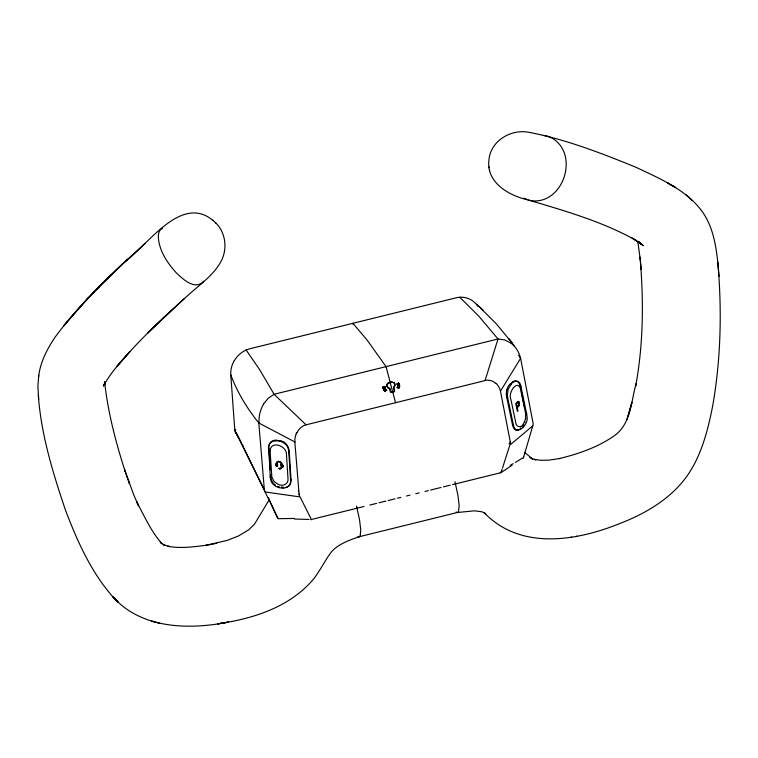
<?xml version="1.0" encoding="UTF-8"?>
<svg xmlns="http://www.w3.org/2000/svg" width="758" height="758" viewBox="0 0 758 758"><rect width="100%" height="100%" fill="white"/><g stroke="black" fill="none" stroke-linecap="round" stroke-linejoin="round"><path stroke-width="1.14" d="M104.86 382.155L104.85 384.477L104.595 382.307M277.134 463.981L277.125 464.199A13.17 10.347 40.6 0 0 277.153 464.559L277.22 465.289M282.573 466.634L282.497 465.554A7.21 5.657 40.6 0 0 282.469 465.289L282.459 465.223M519.41 403.265L519.353 404.781A1.829 1.014 -78.3 0 1 519.059 405.644L518.927 405.871M278.849 468.33L280.043 468.141M38.573 377.313C39.937 362.722 46.996 349.277 55.012 337.272C76.103 308.686 101.572 283.615 127.429 259.397C104.917 280.214 83.276 302.054 63.805 325.769L88.686 297.477L86.289 300.073L99.402 286.382L97.033 288.826L127.429 259.397M38.734 375.248L37.9 386.078L38.686 399.504M104.727 382.004L104.291 385.026L104.964 382.496L103.41 386.135C110.185 373.201 120.408 362.495 129.902 351.541L116.798 366.607C138.051 341.28 162.07 318.445 186.743 296.492C198.331 285.567 212.543 276.424 220.559 262.23C227.798 249.752 226.036 232.697 215.452 222.644M276.727 463.337L277.532 461.963M510.286 443.487L510.38 443.098A3.184 2.634 -8.6 0 0 510.39 442.435L510.248 441.649M501.597 471.012L501.512 471.343M501.635 470.841L502.203 468.946M276.746 463.242L277.39 462.086M523.863 456.344L532.77 425.844A7.883 6.358 12.7 0 0 533.016 422.879L520.604 358.335L518.69 355.369M523.787 456.619L523.541 457.368A3.146 0.995 -89 0 1 522.632 458.476M628.297 415.659L631.935 402.28L626.838 419.752M502.582 467.781L509.85 445.117L532.77 425.844M280.109 469.012L279.456 468.7M385.31 391.479L385.377 391.336A4.358 4.273 51.2 0 1 383.292 386.523M296.179 433.775L296.776 432.505M520.604 358.335L500.47 391.156L510.276 441.781M263.576 403.929L268.275 398.244L274.093 394.283L498.006 338.987L504.582 339.887L510.636 342.91M282.544 466.748L281.654 466.805M268.559 500.839L254.48 524.195L248.662 529.842L238.505 535.953L227.428 540.321L205.863 545.362L216.722 543.306M518.775 406.099L519.135 405.653A1.829 1.014 -78.3 0 0 519.429 404.791M268.465 448.831C267.565 436.674 286.676 439.46 288.315 449.153A13.057 10.64 33.6 0 1 288.779 451.702L290.579 480.041C291.479 492.198 272.368 489.422 270.729 479.719A13.057 10.64 33.6 0 1 270.265 477.17L268.825 448.423L270.208 469.647M275.836 440.843L276.319 440.313L280.754 440.9A7.125 5.941 34 0 1 283.956 442.094L284.326 442.321A9.068 7.561 34 0 1 286.533 444.377A12.128 9.977 35.4 0 1 289.111 451.209M280.252 441.459L280.754 440.9M288.779 451.702L289.215 451.218L291.034 479.53A11.702 9.342 33.1 0 1 289.253 485.584M270.265 477.17L270.597 474.906M278.792 487.413L279.314 486.816M283.198 488.029L283.492 487.318M290.579 480.041L291.034 479.53M518.586 406.44L517.269 407.662L518.008 410.874L517.401 411.386L515.753 403.521L517.354 402.034A5.912 3.278 -78.3 0 1 517.913 401.484L518.851 401.56M518.197 405.719L517.07 406.733L516.482 403.929L517.591 402.915A3.904 2.16 -78.3 0 1 518.102 402.479A1.743 0.966 -78.3 0 1 518.747 404.497M171.412 310.354L147.744 332.933L184.497 298.425M511.015 384.467L508.154 389.195L507.358 395.051A13.057 7.968 -74.3 0 0 507.67 397.637L513.403 425.011C515.99 437.394 529.34 424.063 526.971 416.436A13.057 7.968 -74.3 0 0 526.668 413.849L520.935 386.476C520.737 380.8 513.735 379.133 511.015 384.467L510.011 384.278A7.04 4.472 -75.3 0 0 508.286 386.372L507.718 387.49A9.2 5.827 -75.3 0 0 506.894 389.953M145.005 243.498L125.136 261.501C148.151 245.204 183.142 190.438 216.068 223.222M520.329 428.289L520.831 427.872M517.24 381.426A7.618 4.785 -74.1 0 0 512.929 381.805L510.011 384.278M393.506 387.347C399.873 378.242 379.72 383.586 389.735 388.276M357.89 536.475L359.216 536.778L360.202 535.688L360.742 529.7L359.5 519.543L356.544 506.06M512.048 465.289L500.915 472.679L452.545 484.627M162.449 228.215L160.251 230.025A61.587 20.286 50.2 0 0 158.318 236.022C158.621 250.083 167.054 262.609 176.178 272.709C182.574 278.83 193.811 289.727 202.718 282.412A61.587 20.286 50.2 0 0 203.495 281.199M517.989 401.503L517.913 401.494A5.912 3.278 -78.3 0 0 517.354 402.043M510.238 465.327L510.968 464.91M511.697 464.493L513.157 463.669M515.345 462.427L516.075 462.01M516.804 461.594L522.489 458.031M277.703 461.849L278.233 461.508M394.359 390.74L394.482 391.526L393.222 392.35L390.512 392.076L389.546 388.693L387.689 387.793L386.741 386.248L386.902 384.41L388.162 382.818L391.592 381.757L394.558 383.103L395.212 385.367L393.876 387.622L394.691 390.702M279.37 469.031L279.124 468.359M359.538 536.617C349.694 540.075 339.177 543.571 331.824 551.35C323.742 561.782 318.701 574.403 309.255 583.831C288.012 606.002 257.891 616.775 228.291 622.129C188.931 629.936 141.035 629.007 112.516 596.432C90.704 571.428 77.022 540.577 65.368 509.831C52.823 472.641 41.121 434.524 38.298 395.155M277.22 466.047L276.253 465.706M235.738 433.007A6.149 5.268 21.7 0 1 234.781 430.08L235.795 429.758M271.231 503.947L276.888 516.672L277.665 516.444M390.105 382.373L392.729 392.009M392.843 392.454L395.543 402.716M453.701 298.415L456.212 297.809A20.504 17.311 -30.7 0 1 459.784 297.288L478.592 315.915L498.006 338.987L485.044 380.611L306.052 424.821L274.093 394.283L259.823 369.942L246.161 350.044A20.494 17.301 -30.7 0 1 249.638 348.822L453.284 298.519M364.029 506.486L311.15 519.543A9.987 0.502 64 0 1 310.875 519.353M369.781 505.065L376.679 503.359M378.972 502.791L385.869 501.095M388.172 500.526L395.07 498.821M397.372 498.252L400.821 497.4M406.563 495.978L410.012 495.126M415.763 493.714L419.212 492.861M424.954 491.44L428.403 490.587M430.705 490.019L441.052 487.46M443.354 486.892L450.243 485.196M358.866 536.816L457.292 512.512L474.508 510.816L482.23 511.849L485.764 513.858L484.353 512.853C520.727 550.564 576.772 541.004 620.442 523.295C646.517 513.1 671.92 498.072 688.065 474.565C701.842 454.165 707.934 429.824 712.672 405.975C721.01 358.619 721.976 310.06 717.807 262.221C715.789 244.019 712.52 225.022 701.15 210.099C684.777 188.894 659.214 178.367 635.773 167.196C600.753 152.936 564.966 139.008 527.691 132.091C509.831 129.315 490.293 141.462 488.891 160.364C486.238 182.64 509.177 195.782 527.852 199.837M277.892 518.159L236.25 432.875M278.281 461.622L280.327 462.01L281.853 464.199M571.02 537.251L571.712 537.128M576.497 536.294L577.132 536.181M206.83 545.192C194.001 546.802 180.783 548.745 167.935 546.262L169.565 546.632L163.197 544.576L164.922 545.504L160.222 542.16L161.88 543.713C151.05 531.273 144.143 515.847 136.525 501.37L138.534 505.899L133.815 495.002L124.426 469.259L129.419 483.632L128.614 481.321M278.489 461.594L280.327 462.219L281.682 464.161M276.888 516.672L278.072 518.68L294.17 518.453M294.568 519.031L309.046 519.457M281.36 487.015L283.037 487.252M512.939 381.871L513.896 382.051M520.196 386.343L520.935 386.476M506.77 389.934A12.128 7.637 -75.3 0 0 506.78 397.495L507.67 397.637M525.9 413.697L526.668 413.849M513.403 425.011L512.484 424.84L506.799 397.476M522.262 426.82L523.323 427.019M519.609 429.284L520.443 429.435M153.211 621.607L151.496 621.181L160.052 623.36M529.027 200.197C565.762 211.131 603.178 221.8 636.748 240.76L632.134 238.059L643.324 245.725L639.364 242.19L640.775 244.161L639.032 241.65M234.25 360.637A27.582 23.29 -30.7 0 0 230.849 375.002C237.301 392.426 247.165 408.553 258.81 422.983L294.834 441.942M529.833 457.444L532.666 459.092L524.545 452.299M532.666 459.092L531.282 458.287L535.783 459.803L534.532 459.462L541.098 460.305L549.199 460.106L559.925 458.476L559.29 458.59C578.648 453.871 598.119 447.163 614.52 435.604C630.959 423.836 631.016 401.456 636.085 383.823L635.725 385.746C643.542 343.393 643.722 299.884 640.036 257.085L641.154 269.336L640.974 267.309M456.108 512.02L457.472 512.503L458.514 511.622L459.177 505.719L457.927 495.23L454.971 481.747M281.426 467.136L281.493 467.184A2.691 2.113 40.6 0 1 280.176 468.378M398.992 388.058L398.831 387.944A4.131 4.046 51.2 0 0 398.234 382.989A4.093 4.017 51.2 0 1 398.689 387.916M281.588 466.852L281.853 467.013A2.947 2.312 40.6 0 1 280.166 468.548M686.085 194.891L692.073 200.33M495.912 383.321L496.841 384.211A19.206 16.847 -30.9 0 1 500.422 391.166M512.095 342.938L496.433 323.96L476.773 304.28M479.501 306.8L483.007 310.06M161.369 543.23L161.88 543.713M212.846 220.208L213.377 220.701M518.804 401.579L519.221 402.356M514.578 346.359L509.082 338.968L511.631 342.408M278.12 518.643L277.921 518.216M235.823 432.97L238.903 438.475M239.414 439.384L239.935 440.303M240.959 442.141L241.47 443.051M242.503 444.889L243.015 445.808M234.809 430.07L264.334 489.64M299.562 495.846L299.268 495.239A3.165 2.388 -45.4 0 1 299.145 494.614L299.116 494.614M268.398 497.589L269.346 499.712M269.81 500.773L270.758 502.886M310.894 518.51L300.083 496.926L265.082 491.961A7.779 5.003 -61.7 0 1 264.438 489.583M125.203 471.552C115.803 442.435 108.024 412.655 104.623 382.212M282.109 464.303C281.805 461.347 276.812 459.585 276.31 463.346A1.345 1.052 40.6 0 0 275.713 463.962A3.25 2.549 40.6 0 0 275.723 464.455L275.751 464.758A5.429 4.264 40.6 0 1 275.77 465.024L275.779 465.194A2.681 2.103 40.6 0 0 275.846 465.601A1.431 1.128 40.6 0 0 275.94 465.895A1.232 0.966 40.6 0 0 277.163 466.511L277.655 466.161A11.029 8.66 40.6 0 0 277.618 465.469L277.561 464.559A3.326 2.615 40.6 0 0 277.466 463.981L277.201 463.498A1.099 0.862 40.6 0 0 276.822 463.356M393.43 387.584L394.283 390.806M390.067 381.909L386.049 366.635L367.118 340.067L352.915 323.306L352.991 324.263M389.915 388.447L390.768 391.678M520.575 388.058L520.945 389.764M521.315 391.479L523.778 403.446M276.206 465.573L276.196 465.516A5.941 4.662 40.6 0 1 276.168 465.204L276.092 464.161M524.11 405.151L524.441 406.856M488.891 166.656L489.062 167.603M489.422 169.669L489.621 170.806M637.743 241.091L640.216 259.122M282.924 466.17L282.933 466.255A3.278 2.568 40.6 0 1 282.952 466.786M525.749 414.209L520.689 389.631C518.14 378.289 507.642 392.36 510.864 399.239L515.696 422.291C515.715 426.962 521.58 428.64 523.465 423.608A6.367 3.525 -78.3 0 0 523.645 423.39L525.417 419.392L525.749 414.209A12.185 7.286 -72.4 0 1 525.796 414.56M282.857 466.151L282.857 466.189A3.383 2.653 40.6 0 1 282.876 466.615M294.853 442.056L299.069 493.809M258.81 422.983L264.305 489.242M719.02 276.357L717.807 262.221M299.116 494.538L299.069 493.875M281.493 465.999L281.322 465.109A5.031 3.951 40.6 0 1 281.294 464.436M281.389 465.933L281.54 466.653M281.464 465.696L281.37 464.682A1.118 0.872 40.6 0 1 281.796 464.654M230.792 375.011L234.791 430.08M282.819 465.772L282.81 465.62A3.781 2.966 40.6 0 0 282.743 465.09M282.905 465.905L282.905 465.81A4.017 3.155 40.6 0 0 282.81 465.147M398.49 382.714A4.576 4.491 51.2 0 1 399.059 388.162M397.135 383.567A3.714 3.638 51.2 0 1 397.495 387.982M385.291 391.554A4.595 4.51 51.2 0 1 383.074 386.514M385.49 391.175A4.112 4.036 51.2 0 1 383.482 386.665M386.684 390.408A3.487 3.42 51.2 0 1 384.903 386.637M386.571 390.673A3.733 3.657 51.2 0 1 384.685 386.637M386.769 390.285A3.25 3.184 51.2 0 1 385.092 386.779M485.025 380.393A13.151 11.635 -34.3 0 1 495.789 383.434M510.674 342.862A34.252 30.026 -27.2 0 1 520.519 358.354M509.471 442.795A16.051 6.509 86.1 0 1 509.196 444.027M501.408 471.116A5.448 1.251 -88.9 0 1 501.029 472.367M500.953 472.679A4.377 1.327 80 0 1 500.631 472.585M500.451 472.452A9.987 2.994 87.1 0 1 500.195 472.243M297.022 432.581A13.161 11.484 -35 0 1 306.033 424.736M259.103 422.926A34.252 29.42 -37.8 0 1 263.642 403.957M294.9 441.923A19.206 16.591 -36.9 0 1 296.236 433.784M298.548 491.042A16.051 0.9 67.1 0 1 298.264 490.417M311.5 519.476A5.458 0.625 59.4 0 1 311.273 519.628M459.793 297.202A22.825 19.263 -30.7 0 1 473.589 301.599A27.582 23.29 -30.7 0 1 478.052 306.526M234.364 360.675A22.825 19.263 -30.7 0 1 246.132 349.978M394.293 391.09A1.971 1.933 51.2 0 1 392.739 391.753M392.587 391.791A1.971 1.933 51.2 0 1 390.891 391.933M281.976 467.354A3.174 2.492 40.6 0 1 280.242 468.87M282.317 464.502A1.014 0.796 40.6 0 1 282.592 464.796L282.611 464.758A1.289 1.004 40.6 0 0 282.289 464.408M282.611 467.023A1.033 0.815 40.6 0 1 282.232 467.089M283.018 466.814A1.241 0.976 40.6 0 1 282.194 467.468M281.18 466.729A9.816 7.713 40.6 0 1 281.123 466.198L281.095 465.829A7.912 6.206 40.6 0 0 281.057 465.431L281.047 465.374A4.093 3.212 40.6 0 1 281.038 464.389M281.218 464.171A1.09 0.853 40.6 0 1 281.578 464.142M276.689 463.811A1.109 0.872 40.6 0 1 277.077 463.905M273.193 482.969A12.185 9.826 31 0 1 270.767 476.649M275.448 485.082A9.143 7.315 31.8 0 1 274.131 483.955M278.546 486.57A7.049 5.609 31.9 0 1 277.731 486.314M270.862 442.293A7.618 6.339 33.8 0 1 276.31 440.19M268.872 448.006A11.683 9.664 32.4 0 1 270.758 442.208M289.149 485.499A7.561 6.007 31.8 0 1 285.425 487.413M518.908 404.573A1.914 1.061 -78.3 0 1 518.188 405.663M518.046 402.432A1.743 0.966 -78.3 0 1 518.68 404.488M523.825 424.688A7.049 4.141 -72.3 0 1 523.39 425.371M525.057 421.969A9.276 5.495 -72.4 0 1 524.915 422.386M525.825 418.236A12.185 7.286 -72.4 0 1 525.701 419.202M517.288 381.312A11.683 7.353 -73.8 0 1 519.979 385.557M515.108 429.786A11.702 6.831 -74 0 1 512.579 424.764M518.69 429.701A7.561 4.463 -72.9 0 1 515.165 429.672M543.259 135.426A61.587 37.578 -72.5 0 1 552.828 138.591C578.97 154.954 563.763 203.125 532.798 200.889A61.587 37.578 -72.5 0 1 523.986 198.16M270.075 450.925L271.857 477.123L274.112 481.548L277.769 484.116A6.367 4.993 40.6 0 0 278.091 484.21C282.526 487.043 288.931 483.974 287.983 478.535L286.477 454.658C286.969 445.59 270.568 440.133 270.075 450.925M518.14 401.418L518.216 401.389M228.291 622.129L217.859 623.806L228.291 622.129M675.634 187.614L667.296 182.744L675.634 187.614M118.276 602.193L112.516 596.432L118.276 602.193M397.164 387.717A3.259 3.193 51.2 0 0 396.879 383.832A3.221 3.165 51.2 0 1 397.126 387.726"/></g></svg>
